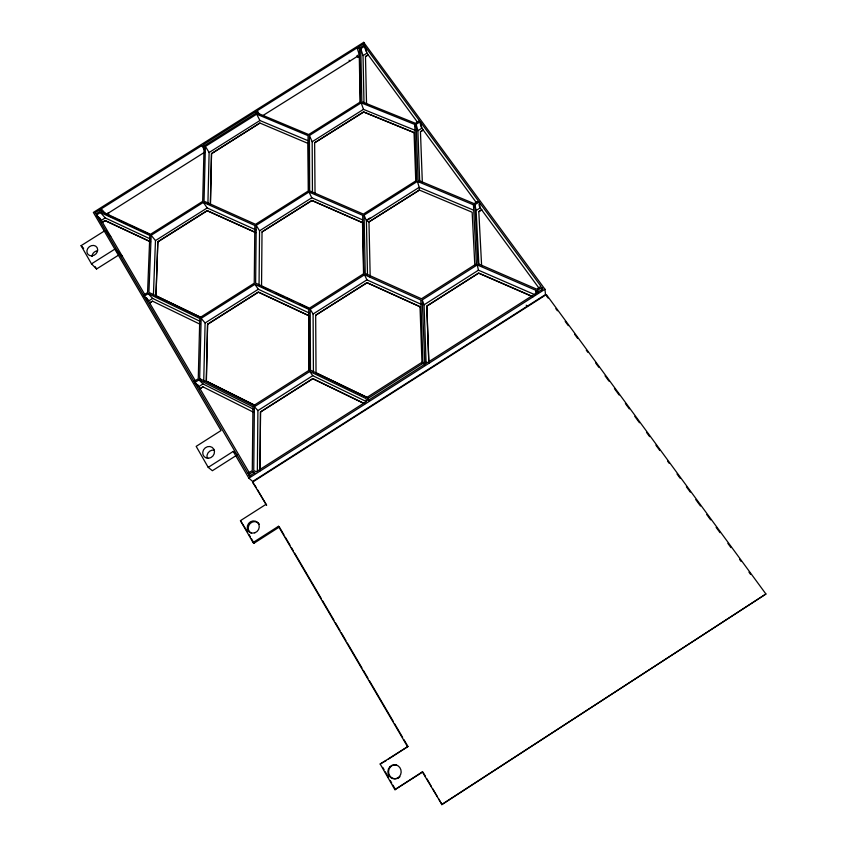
<?xml version="1.0" encoding="UTF-8"?>
<svg xmlns="http://www.w3.org/2000/svg" width="847" height="847" viewBox="0 0 847 847"><rect width="100%" height="100%" fill="white"/><g stroke="black" fill="none" stroke-linecap="round" stroke-linejoin="round"><path stroke-width="1.27" d="M257.35 471.08L257.911 410.583L254.386 406.74L309.79 371.473L366.243 398.683L366.296 401.594L256.292 471.79L253.74 470.466L254.386 406.74M259.044 285.471L259.553 230.808L256.218 225.366L308.975 192.015L362.685 215.297L363.808 273.655L309.483 308.149L255.625 283.11L256.218 225.366M260.505 411.875L259.997 470.699L260.505 411.875L312.755 378.609L364.824 403.786M311.802 200.443L362.569 222.687L311.802 200.443L262.019 231.919L261.554 286.466M257.361 110.629L257.329 113.043L308.689 134.535L360.473 101.884L359.456 48.819L357.074 47.887L257.361 110.629L259.51 114.885M206.266 381.086L254.894 405.332L206.266 381.086L207.579 324.179L258.293 292.035L309.123 315.772L309.451 370.817M210.352 203.979L211.517 153.498L259.902 123.037L308.477 143.619L308.689 191.951M206.393 381.224L207.579 324.179M210.469 204.159L211.517 153.498M203.725 381.394L205.112 322.982L201.152 318.366L254.915 284.317L308.774 309.377L309.028 370.34L253.655 405.586L199.659 378.62L201.152 318.366M207.896 204.243L209.124 152.492L205.387 146.446L256.694 114.165L308.054 135.647L308.287 190.988L255.54 224.317L204.032 201.205L205.387 146.446M153.434 294.597L155.477 240.58L151.158 235.297L203.365 202.369L254.841 225.493L254.238 283.226L200.495 317.265L148.924 292.427L151.158 235.297M157.838 241.681L155.975 295.804L157.838 241.681L207.113 210.596L255.709 232.512M108.458 212.745L108.48 215.424L108.458 212.745L106.023 214.28L101.291 208.817L201.787 145.599L204.074 146.584L202.687 201.374L150.501 234.28L101.164 211.337L101.291 208.817M257.456 489.64L266.636 505.299L252.565 482.091L546.368 294.565L765.921 594.012L441.986 804.565L422.314 771.892L394.903 789.669L380.165 764.005L407.958 746.493L403.955 739.675M386.253 760.542L380.165 764.005M388.424 759.134L407.958 746.493M394.903 789.669L422.854 771.913L422.314 771.892M441.499 804.65L765.921 594.012M143.439 295.19L147.569 292.586L149.824 235.455L100.475 212.491L96.463 215.022L247.843 473.388L252.279 470.561L252.957 406.835L198.96 379.88L194.662 382.611L198.738 386.645L202.994 383.945L254.164 409.525M248.552 474.606L252.999 471.779L254.82 472.721L249.452 476.152L248.552 474.606L250.384 476.205M367.725 398.577L423.744 362.834L425.66 363.723L367.757 400.663L367.725 398.577L368.911 400.567M537.506 290.246L541.815 287.504L542.863 288.933L537.644 292.268L537.506 290.246L537.813 292.797M208.214 467.364L233.232 451.419L248.902 478.184L544.96 289.261L363.702 42.35L93.361 212.428L221.025 430.551L196.176 446.369L208.214 467.364L212.385 470.72L237.128 454.945M284.02 534.976L279.362 527.014L254.015 543.223L253.041 542.546L240.463 520.651L265.704 504.526M253.041 542.546L278.451 526.294L279.362 527.014M424.771 362.421L422.261 299.891L477.242 264.91L536.013 290.373L536.32 292.924M257.911 410.583L312.744 375.676L366.264 401.52M426.115 363.321L424.04 304.825L478.46 270.193L535.42 294.947M428.826 362.94L426.772 306.021L478.597 273.02L532.805 296.619M260.611 412.002L312.85 378.736L363.712 403.341M428.878 363.077L426.824 306.18L478.64 273.189L532.869 296.799M473.462 204.815L476.416 263.819L421.488 298.769L365.237 273.528L364.094 215.159L417.412 181.385L473.462 204.815L473.96 207.144M366.772 220.029L369.927 218.028M205.112 322.982L258.324 289.261L309.314 313.041M207.706 324.316L258.409 292.194L309.219 315.92M193.984 381.468L198.262 378.757L199.776 318.483L148.204 293.623L144.054 296.249L148.532 301.034L152.651 298.43L200.178 321.373M310.193 309.261L364.549 274.756L420.8 300.018L422.928 361.69L366.963 397.391L310.478 370.192L310.193 309.261L313.094 314.025L313.422 371.791M474.902 204.688L479.116 202.01L540.989 286.371L536.649 289.134L477.877 263.65L474.902 204.688L476.12 210.49L478.894 265.058M313.094 314.025L366.889 279.87L421.414 304.412M476.12 210.49L480.291 207.843L479.116 202.01M202.931 386.835L199.956 388.731L202.931 386.835L253.994 412.468M368.074 397.857L316.026 372.786L315.677 315.232L366.942 282.665L420.07 306.752L366.942 282.665M481.647 266.223L478.809 211.612L481.71 209.781L480.291 207.843M367.016 282.834L315.677 315.232M481.71 209.781L478.809 211.612M155.477 240.58L207.176 207.97L255.826 229.876M312.448 192.714L312.172 141.735L363.469 109.379L415.305 130.374M315.031 193.942L314.639 142.772L363.522 111.931L414.098 132.63L363.522 111.931M157.976 241.85L207.229 210.776L255.815 232.681M363.596 112.132L314.639 142.772M419.487 120.708L415.401 123.291L361.838 101.704L360.79 48.66L364.803 46.14L419.487 120.708L421.203 127.156M416.131 124.297L420.228 121.703L478.343 200.94L474.129 203.619L418.09 180.199L416.131 124.297L417.889 130.713L419.71 182.211M259.553 230.808L311.791 197.785L362.59 219.871M417.889 130.713L421.944 128.151L420.228 121.703M152.513 301.161L149.654 302.961L152.513 301.161L200.146 324.274M422.325 182.2L420.461 131.751L423.278 129.972L421.944 128.151M311.897 200.633L262.019 231.919M423.278 129.972L420.461 131.751M363.236 44.012L358.397 47.051L360.102 47.718L364.104 45.198L363.236 44.012L363.998 46.416M204.741 152.153L108.607 212.925M356.947 56.357C364.39 58.888 351.918 56.59 359.35 54.843L357.074 47.887M357.021 56.58L262.994 115.488M96.463 215.022L101.248 220.421L105.219 217.923L150.575 239.066M209.124 152.492L259.923 120.518L308.414 140.856M363.988 102.985L363.024 55.616L366.995 53.117L364.803 46.14M101.248 220.421L102.328 222.263L105.092 220.527L150.501 241.734M366.55 104.372L365.481 56.569L368.254 54.833L366.995 53.117M102.328 222.263L105.24 220.696L150.639 241.903M211.634 153.688L259.902 123.037M368.254 54.833L365.481 56.569M118.559 255.138L96.547 269.007L91.497 263.851L81.079 245.672L104.266 231.072M91.497 263.851L114.843 249.134L117.246 251.792M414.744 124.435L416.671 180.347L363.363 214.111L309.653 190.85L309.409 135.509L361.203 102.836L414.744 124.435L415.337 126.584M398.45 777.874L398.598 777.8A7.009 6.607 89.3 0 0 399.943 776.646M397.995 777.8L398.598 777.8M473.484 210.12L419.191 187.335L417.412 181.385M424.411 361.531L427.11 362.791L536.193 293.189L536.013 290.373M108.331 215.244L116.695 219.14M119.088 220.252L127.452 224.137M133.424 226.922L138.199 229.135M140.591 230.246L151.348 235.254M262.729 287.017L269.822 290.309M275.73 293.062L284.01 296.905M286.371 298.006L293.464 301.299M299.372 304.052L310.002 308.996M109.676 215.974L114.451 218.198M129.983 225.418L138.347 229.315M147.897 233.751L150.29 234.863M266.382 288.816L268.743 289.918M277.022 293.771L284.105 297.064M299.467 304.211L307.736 308.054M155.837 295.645L200.951 317.381M240.463 520.651L247.748 532.297M252.565 482.091L256.154 487.396M248.902 478.184L252.66 481.445L545.5 294.544L544.96 289.261M247.843 473.388L250.585 475.792M252.999 471.779L254.799 473.388M233.232 451.419L235.18 453.187M194.799 382.283L198.071 385.512M198.96 379.88L202.994 383.945M199.659 378.62L201.279 380.25M81.079 245.672L83.641 248.33M146.753 298.017L194.99 380.176M145.229 297.106L147.897 299.965M253.655 405.586L254.545 406.549M148.204 293.623L152.651 298.43M117.669 251.21L122.455 256.493M105.864 231.051L110.735 236.504M98.263 216.716L100.655 219.415L99.904 218.134M100.475 212.491L105.219 217.923M546.506 295.91L548.062 298.038M555.844 308.657L557.4 310.785M565.193 321.405L568.305 325.661M574.552 334.184L577.675 338.451M586.283 350.192L587.85 352.32M595.663 362.992L598.797 367.27M605.054 375.803L608.961 381.139M614.435 388.614L619.136 395.009M625.393 403.553L629.3 408.889M634.774 416.353L639.464 422.759M646.505 432.362L649.638 436.639M655.896 445.173L659.802 450.509M667.627 461.181L669.194 463.32M677.007 473.992L680.141 478.259M686.398 486.792L690.305 492.128M695.779 499.603L700.48 506.008M706.737 514.542L710.644 519.878M716.117 527.353L720.024 532.689M727.848 543.361L730.982 547.628M739.579 559.369L741.146 561.497M748.97 572.17L750.537 574.308M368.318 55.055L417.635 122.402M423.331 130.173L476.607 202.941M481.742 209.961L539.295 288.552M349.091 60.201L349.769 61.132M526.231 305.185L527.046 306.318M309.79 371.473L312.744 375.676M254.915 284.317L258.324 289.261M203.365 202.369L207.176 207.97M201.787 145.599L204.296 149.623M102.476 222.433L144.922 294.788M197.605 384.633L249.653 473.367M285.354 537.242L290.023 545.203M291.357 547.48L293.348 550.889M294.682 553.165L321.341 598.66M322.665 600.925L333.993 620.258M335.327 622.534L339.996 630.496M341.33 632.773L345.989 640.734M347.323 643.011L361.987 668.029M363.31 670.305L367.979 678.256M369.313 680.533L393.294 721.475M394.628 723.751L402.632 737.398M423.511 773.046L425.49 776.424M426.814 778.668L431.43 786.556M432.753 788.811L437.37 796.688M438.682 798.943L441.986 804.565M278.451 526.294L407.386 746.398M95.256 266.752L96.547 269.007M248.997 534.489L250.257 536.67M251.506 538.851L254.015 543.223M382.749 767.393L384.019 769.616M385.3 771.839L388.498 777.398M390.414 780.733L391.685 782.967M392.966 785.19L395.517 789.637M256.694 114.165L259.923 120.518M308.975 192.015L311.791 197.785M364.549 274.756L366.889 279.87M308.477 143.619L308.594 191.761M309.409 135.509L312.172 141.735M423.744 362.834L424.643 365.004M364.094 215.159L366.402 220.792L367.492 274.714M422.261 299.891L424.04 304.825M361.203 102.836L363.469 109.379M360.79 48.66L363.024 55.616M364.104 45.198L365.999 51.201M363.702 42.35L364.454 44.764M477.242 264.91L478.46 270.193M479.053 204.455L479.518 206.784M541.815 287.504L542.101 290.066M474.828 265.503L472.15 212.237L419.286 190.024L368.974 221.903L366.402 220.792L419.191 187.335L419.339 190.215L368.974 221.903L370.203 277.191M414.045 132.418L415.782 181.576M420.006 306.593L422.007 363.596M359.297 57.278L360.187 103.461M362.495 222.517L363.575 275.148M309.123 315.772L309.356 370.679M91.963 256.397A5.654 4.849 -38.6 0 1 97.574 250.754M207.091 457.751A6.088 5.58 -46.3 0 1 214.365 450.138M251.167 533.176A6.257 5.844 -52.1 0 1 250.024 523.658A6.257 5.844 -52.1 0 1 259.457 524.378M397.021 778.541A7.009 6.607 89.3 0 1 388.54 771.998A7.009 6.607 89.3 0 1 396.682 765.01M256.027 111.465L256.006 113.212L204.762 145.462L203.121 144.752L256.027 111.465M99.957 209.664L99.851 211.506L95.87 214.005L95.108 212.713L99.957 209.664M92.005 255.836A5.707 4.891 -38.5 0 0 97.098 247.589A5.707 4.891 -38.5 0 0 87.749 248.478A5.707 4.891 -38.5 0 0 92.005 255.836M208.478 458.269A6.151 5.633 -46.2 0 0 213.762 449.079A6.151 5.633 -46.2 0 0 203.566 449.778A6.151 5.633 -46.2 0 0 208.478 458.269M254.767 532.827A6.278 5.855 -52.1 0 0 257.552 522.44A6.278 5.855 -52.1 0 0 247.462 525.775A6.278 5.855 -52.1 0 0 254.767 532.827M389.726 766.948A7.03 6.628 89.4 0 0 392.976 778.626A7.03 6.628 89.4 0 0 400.896 769.817A7.03 6.628 89.4 0 0 389.726 766.948"/></g></svg>
